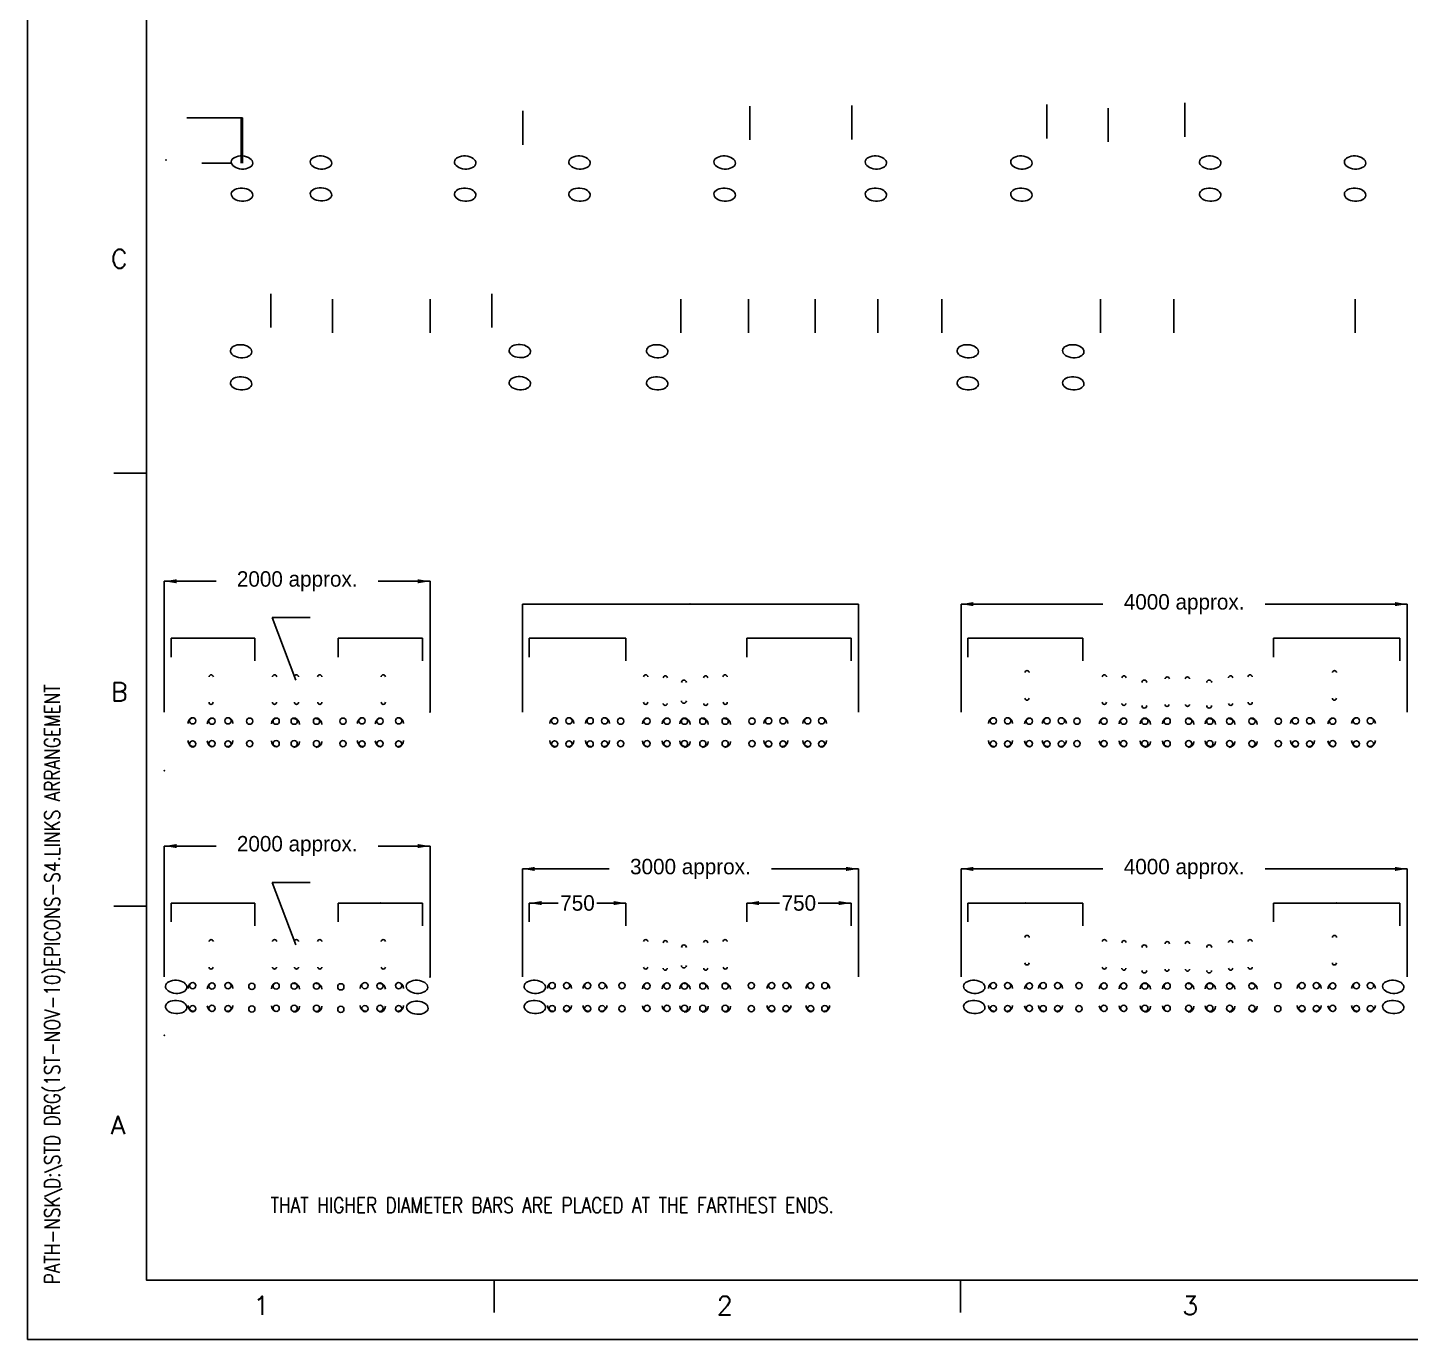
# Model space of a CAD drawing. Header units: inches. Extents: x -19163 to 40358, y -30294 to 16877.
# Drawn here: x -19082 to 3283, y -30254 to -9028 of the extents above; entities that cross this region are included whole.
import ezdxf
from ezdxf.enums import TextEntityAlignment as Align
from ezdxf.lldxf.tags import DXFTag

# ---------------------------------------------------------------- set-up
doc = ezdxf.new("R2010")
doc.units = ezdxf.units.IN
doc.header["$MEASUREMENT"] = 0
for name, color, linetype in [('DIM', 5, 'Continuous'), ('FRAME', 6, 'Continuous'), ('HT', 8, 'Continuous'), ('sheet', 1, 'Continuous'), ('STIRRUPS', 5, 'Continuous'), ('TEXT', 4, 'Continuous')]:
    doc.layers.add(name, color=color, linetype=linetype)
doc.styles.add('ROMANS', font='romans.shx', dxfattribs={"width": 0.75, "height": 250})
tags = doc.linetypes.add('HIDDEN2', pattern=[0.1875, 0.125, -0.0625]).pattern_tags.tags
tags[6:7] = [DXFTag(74, 4), DXFTag(75, 0), DXFTag(340, '0'), DXFTag(46, 1.0), DXFTag(50, 0.0), DXFTag(44, 0.0), DXFTag(45, 0.0)]
tags[4:5] = [DXFTag(74, 4), DXFTag(75, 0), DXFTag(340, '0'), DXFTag(46, 1.0), DXFTag(50, 0.0), DXFTag(44, 0.0), DXFTag(45, 0.0)]
doc.dimstyles.get("Standard").update_dxf_attribs({"dimtxt": 250, "dimasz": 200, "dimexe": 0.18, "dimexo": 0.0625, "dimgap": 0.09, "dimtad": 0, "dimtih": 1, "dimtoh": 1, "dimdec": 4, "dimzin": 0, "dimdsep": 46, "dimtxsty": 'Standard', "dimcen": 0.09, "dimadec": 0, "dimazin": 0, "dimtfac": 1, "dimtdec": 4, "dimtofl": 0, "dimtmove": 0, "dimatfit": 3, "dimfxl": 0, "dimtolj": 1, "dimtzin": 0, "dimarcsym": 0})
doc.dimstyles.new('T1', dxfattribs={"dimtxt": 2.25, "dimasz": 2, "dimexe": 1, "dimexo": 0.5, "dimgap": 1, "dimtad": 1, "dimdec": 0, "dimzin": 1, "dimdsep": 46, "dimtxsty": 'ROMANS', "dimcen": 0.09, "dimclrd": 5, "dimclre": 5, "dimclrt": 4, "dimadec": 0, "dimazin": 0, "dimtfac": 1, "dimtdec": 0, "dimtofl": 0, "dimtmove": 0, "dimatfit": 3, "dimfxl": 0, "dimtolj": 1, "dimtzin": 1, "dimarcsym": 0})

# ---------------------------------------------------------------- blocks, each defined once
blk = doc.blocks.new('*D15')
at = {"layer": 'DEFPOINTS', "color": 5, "linetype": 'ByBlock'}
for p in [(-16762, -19214), (-15405, -19276)]:
    blk.add_point(p, dxfattribs=at)
at = {"layer": 'DIM', "color": 5, "linetype": 'ByBlock', "lineweight": -2}
for p, q in [((-16762, -19214), (-16762, -18908)), ((-16762, -18909), (-15405, -18909)), ((-15405, -19276), (-15405, -18908))]:
    blk.add_line(p, q, dxfattribs=at)
at = {"layer": 'DIM', "color": 5, "linetype": 'ByBlock'}
for points in [[(-16762, -18909), (-16760, -18910), (-16760, -18909)], [(-15405, -18909), (-15407, -18910), (-15407, -18909)]]:
    blk.add_solid(points, dxfattribs=at)
at = {"layer": 'DIM', "color": 4, "linetype": 'ByBlock', "insert": (-16083, -18907), "char_height": 2.25, "attachment_point": 5, "style": 'ROMANS'}
blk.add_mtext('600', dxfattribs=at)
blk = doc.blocks.new('*D16')
at = {"layer": 'DEFPOINTS', "color": 5, "linetype": 'ByBlock'}
for p in [(-14062, -19214), (-12694, -19276)]:
    blk.add_point(p, dxfattribs=at)
at = {"layer": 'DIM', "color": 5, "linetype": 'ByBlock', "lineweight": -2}
for p, q in [((-14062, -19214), (-14062, -18908)), ((-14062, -18909), (-12694, -18909)), ((-12694, -19276), (-12694, -18908))]:
    blk.add_line(p, q, dxfattribs=at)
at = {"layer": 'DIM', "color": 5, "linetype": 'ByBlock'}
for points in [[(-14062, -18909), (-14060, -18910), (-14060, -18909)], [(-12694, -18909), (-12696, -18910), (-12696, -18909)]]:
    blk.add_solid(points, dxfattribs=at)
at = {"layer": 'DIM', "color": 4, "linetype": 'ByBlock', "insert": (-13378, -18907), "char_height": 2.25, "attachment_point": 5, "style": 'ROMANS'}
blk.add_mtext('600', dxfattribs=at)
blk = doc.blocks.new('*D58')
at = {"color": 0, "linetype": 'ByBlock', "lineweight": -2}
for p, q in [((-16872, -20105), (-16872, -17987)), ((-16872, -17987), (-16035, -17987)), ((-12573, -17987), (-13410, -17987)), ((-12573, -20105), (-12573, -17987))]:
    blk.add_line(p, q, dxfattribs=at)
at = {"color": 0, "linetype": 'ByBlock'}
for points in [[(-16872, -17987), (-16672, -17954), (-16672, -18020)], [(-12573, -17987), (-12773, -17954), (-12773, -18020)]]:
    blk.add_solid(points, dxfattribs=at)
at = {"layer": 'DEFPOINTS', "color": 0, "linetype": 'ByBlock'}
for p in [(-16872, -20105), (-12573, -20105)]:
    blk.add_point(p, dxfattribs=at)
at = {"color": 0, "linetype": 'ByBlock', "insert": (-14722, -17987), "char_height": 250, "attachment_point": 5}
blk.add_mtext('2000 approx.', dxfattribs=at)
blk = doc.blocks.new('*D21')
at = {"layer": 'DEFPOINTS', "color": 5, "linetype": 'ByBlock'}
for p in [(-10970, -19214), (-9405, -19276)]:
    blk.add_point(p, dxfattribs=at)
at = {"layer": 'DIM', "color": 5, "linetype": 'ByBlock', "lineweight": -2}
for p, q in [((-10970, -19214), (-10970, -18908)), ((-10970, -18909), (-9405, -18909)), ((-9405, -19276), (-9405, -18908))]:
    blk.add_line(p, q, dxfattribs=at)
at = {"layer": 'DIM', "color": 5, "linetype": 'ByBlock'}
for points in [[(-10970, -18909), (-10968, -18910), (-10968, -18909)], [(-9405, -18909), (-9407, -18910), (-9407, -18909)]]:
    blk.add_solid(points, dxfattribs=at)
at = {"layer": 'DIM', "color": 4, "linetype": 'ByBlock', "insert": (-10188, -18907), "char_height": 2.25, "attachment_point": 5, "style": 'ROMANS'}
blk.add_mtext('750', dxfattribs=at)
blk = doc.blocks.new('*D22')
at = {"layer": 'DEFPOINTS', "color": 5, "linetype": 'ByBlock'}
for p in [(-7451, -19214), (-5764, -19276)]:
    blk.add_point(p, dxfattribs=at)
at = {"layer": 'DIM', "color": 5, "linetype": 'ByBlock', "lineweight": -2}
for p, q in [((-7451, -19214), (-7451, -18908)), ((-7451, -18909), (-5764, -18909)), ((-5764, -19276), (-5764, -18908))]:
    blk.add_line(p, q, dxfattribs=at)
at = {"layer": 'DIM', "color": 5, "linetype": 'ByBlock'}
for points in [[(-7451, -18909), (-7449, -18910), (-7449, -18909)], [(-5764, -18909), (-5766, -18910), (-5766, -18909)]]:
    blk.add_solid(points, dxfattribs=at)
at = {"layer": 'DIM', "color": 4, "linetype": 'ByBlock', "insert": (-6608, -18907), "char_height": 2.25, "attachment_point": 5, "style": 'ROMANS'}
blk.add_mtext('750', dxfattribs=at)
blk = doc.blocks.new('*D23')
at = {"layer": 'DEFPOINTS', "color": 5, "linetype": 'ByBlock'}
for p in [(-11079, -20105), (-5644, -20105)]:
    blk.add_point(p, dxfattribs=at)
at = {"layer": 'DIM', "color": 5, "linetype": 'ByBlock', "lineweight": -2}
for p, q in [((-11079, -20104), (-11079, -18356)), ((-5644, -18357), (-11079, -18357)), ((-5644, -20104), (-5644, -18356))]:
    blk.add_line(p, q, dxfattribs=at)
at = {"layer": 'DIM', "color": 5, "linetype": 'ByBlock'}
for points in [[(-11079, -18357), (-11077, -18356), (-11077, -18357)], [(-5644, -18357), (-5646, -18356), (-5646, -18357)]]:
    blk.add_solid(points, dxfattribs=at)
at = {"layer": 'DIM', "color": 4, "linetype": 'ByBlock', "insert": (-8362, -18354), "char_height": 2.25, "attachment_point": 5, "style": 'ROMANS'}
blk.add_mtext('3000 approx.', dxfattribs=at)
blk = doc.blocks.new('*D24')
at = {"layer": 'DEFPOINTS', "color": 5, "linetype": 'ByBlock'}
for p in [(-3875, -19214), (-2015, -19276)]:
    blk.add_point(p, dxfattribs=at)
at = {"layer": 'DIM', "color": 5, "linetype": 'ByBlock', "lineweight": -2}
for p, q in [((-3875, -19214), (-3875, -18908)), ((-3875, -18909), (-2015, -18909)), ((-2015, -19276), (-2015, -18908))]:
    blk.add_line(p, q, dxfattribs=at)
at = {"layer": 'DIM', "color": 5, "linetype": 'ByBlock'}
for points in [[(-3875, -18909), (-3873, -18910), (-3873, -18909)], [(-2015, -18909), (-2017, -18910), (-2017, -18909)]]:
    blk.add_solid(points, dxfattribs=at)
at = {"layer": 'DIM', "color": 4, "linetype": 'ByBlock', "insert": (-2945, -18907), "char_height": 2.25, "attachment_point": 5, "style": 'ROMANS'}
blk.add_mtext('900', dxfattribs=at)
blk = doc.blocks.new('*D25')
at = {"layer": 'DEFPOINTS', "color": 5, "linetype": 'ByBlock'}
for p in [(1069, -19214), (3112, -19276)]:
    blk.add_point(p, dxfattribs=at)
at = {"layer": 'DIM', "color": 5, "linetype": 'ByBlock', "lineweight": -2}
for p, q in [((1069, -19214), (1069, -18908)), ((1069, -18909), (3112, -18909)), ((3112, -19276), (3112, -18908))]:
    blk.add_line(p, q, dxfattribs=at)
at = {"layer": 'DIM', "color": 5, "linetype": 'ByBlock'}
for points in [[(1069, -18909), (1071, -18910), (1071, -18909)], [(3112, -18909), (3110, -18910), (3110, -18909)]]:
    blk.add_solid(points, dxfattribs=at)
at = {"layer": 'DIM', "color": 4, "linetype": 'ByBlock', "insert": (2090, -18907), "char_height": 2.25, "attachment_point": 5, "style": 'ROMANS'}
blk.add_mtext('900', dxfattribs=at)
blk = doc.blocks.new('*D62')
at = {"color": 0, "linetype": 'ByBlock', "lineweight": -2}
for p, q in [((-3984, -20105), (-3984, -18357)), ((-3984, -18357), (-1689, -18357)), ((3233, -18357), (937, -18357)), ((3233, -20105), (3233, -18357))]:
    blk.add_line(p, q, dxfattribs=at)
at = {"color": 0, "linetype": 'ByBlock'}
for points in [[(-3984, -18357), (-3784, -18323), (-3784, -18390)], [(3233, -18357), (3033, -18323), (3033, -18390)]]:
    blk.add_solid(points, dxfattribs=at)
at = {"layer": 'DEFPOINTS', "color": 0, "linetype": 'ByBlock'}
for p in [(-3984, -20105), (3233, -20105)]:
    blk.add_point(p, dxfattribs=at)
at = {"color": 0, "linetype": 'ByBlock', "insert": (-376, -18357), "char_height": 250, "attachment_point": 5}
blk.add_mtext('4000 approx.', dxfattribs=at)
blk = doc.blocks.new('*D27')
at = {"layer": 'DEFPOINTS', "color": 5, "linetype": 'ByBlock'}
for p in [(-15628, -11222), (-15606, -11222)]:
    blk.add_point(p, dxfattribs=at)
at = {"layer": 'DIM', "color": 5, "linetype": 'ByBlock', "lineweight": -2}
for p, q in [((-15628, -10490), (-16506, -10490)), ((-15628, -11221), (-15628, -10489)), ((-15626, -10490), (-15608, -10490)), ((-15606, -11221), (-15606, -10489))]:
    blk.add_line(p, q, dxfattribs=at)
at = {"layer": 'DIM', "color": 5, "linetype": 'ByBlock'}
for points in [[(-15628, -10490), (-15626, -10491), (-15626, -10490)], [(-15606, -10490), (-15608, -10491), (-15608, -10490)]]:
    blk.add_solid(points, dxfattribs=at)
at = {"layer": 'DIM', "color": 4, "linetype": 'ByBlock', "insert": (-16502, -10488), "char_height": 2.25, "attachment_point": 5, "style": 'ROMANS'}
blk.add_mtext('50mm', dxfattribs=at)
blk = doc.blocks.new('H')
at = {"layer": 'STIRRUPS'}
blk.add_line((295.57, 272.06), (295.57, 277.54), dxfattribs=at)
blk = doc.blocks.new('*D41')
at = {"layer": 'DEFPOINTS', "color": 5, "linetype": 'ByBlock'}
for p in [(-16762, -23499), (-15405, -23561)]:
    blk.add_point(p, dxfattribs=at)
at = {"layer": 'DIM', "color": 5, "linetype": 'ByBlock', "lineweight": -2}
for p, q in [((-16762, -23498), (-16762, -23193)), ((-16762, -23194), (-15405, -23194)), ((-15405, -23560), (-15405, -23193))]:
    blk.add_line(p, q, dxfattribs=at)
at = {"layer": 'DIM', "color": 5, "linetype": 'ByBlock'}
for points in [[(-16762, -23194), (-16760, -23194), (-16760, -23194)], [(-15405, -23194), (-15407, -23194), (-15407, -23194)]]:
    blk.add_solid(points, dxfattribs=at)
at = {"layer": 'DIM', "color": 4, "linetype": 'ByBlock', "insert": (-16083, -23192), "char_height": 2.25, "attachment_point": 5, "style": 'ROMANS'}
blk.add_mtext('600', dxfattribs=at)
blk = doc.blocks.new('*D42')
at = {"layer": 'DEFPOINTS', "color": 5, "linetype": 'ByBlock'}
for p in [(-14062, -23499), (-12694, -23561)]:
    blk.add_point(p, dxfattribs=at)
at = {"layer": 'DIM', "color": 5, "linetype": 'ByBlock', "lineweight": -2}
for p, q in [((-14062, -23498), (-14062, -23193)), ((-14062, -23194), (-12694, -23194)), ((-12694, -23560), (-12694, -23193))]:
    blk.add_line(p, q, dxfattribs=at)
at = {"layer": 'DIM', "color": 5, "linetype": 'ByBlock'}
for points in [[(-14062, -23194), (-14060, -23194), (-14060, -23194)], [(-12694, -23194), (-12696, -23194), (-12696, -23194)]]:
    blk.add_solid(points, dxfattribs=at)
at = {"layer": 'DIM', "color": 4, "linetype": 'ByBlock', "insert": (-13378, -23192), "char_height": 2.25, "attachment_point": 5, "style": 'ROMANS'}
blk.add_mtext('600', dxfattribs=at)
blk = doc.blocks.new('*D60')
at = {"color": 0, "linetype": 'ByBlock', "lineweight": -2}
for p, q in [((-16872, -24389), (-16872, -22271)), ((-16872, -22271), (-16035, -22271)), ((-12573, -22271), (-13410, -22271)), ((-12573, -24389), (-12573, -22271))]:
    blk.add_line(p, q, dxfattribs=at)
at = {"color": 0, "linetype": 'ByBlock'}
for points in [[(-16872, -22271), (-16672, -22238), (-16672, -22305)], [(-12573, -22271), (-12773, -22238), (-12773, -22305)]]:
    blk.add_solid(points, dxfattribs=at)
at = {"layer": 'DEFPOINTS', "color": 0, "linetype": 'ByBlock'}
for p in [(-16872, -24389), (-12573, -24389)]:
    blk.add_point(p, dxfattribs=at)
at = {"color": 0, "linetype": 'ByBlock', "insert": (-14722, -22271), "char_height": 250, "attachment_point": 5}
blk.add_mtext('2000 approx.', dxfattribs=at)
blk = doc.blocks.new('*D65')
at = {"color": 0, "linetype": 'ByBlock', "lineweight": -2}
for p, q in [((-10970, -23498), (-10970, -23194)), ((-10970, -23194), (-10500, -23194)), ((-9405, -23194), (-9875, -23194)), ((-9405, -23561), (-9405, -23194))]:
    blk.add_line(p, q, dxfattribs=at)
at = {"color": 0, "linetype": 'ByBlock'}
for points in [[(-10970, -23194), (-10770, -23227), (-10770, -23161)], [(-9405, -23194), (-9605, -23227), (-9605, -23161)]]:
    blk.add_solid(points, dxfattribs=at)
at = {"layer": 'DEFPOINTS', "color": 0, "linetype": 'ByBlock'}
for p in [(-10970, -23499), (-9405, -23561)]:
    blk.add_point(p, dxfattribs=at)
at = {"color": 0, "linetype": 'ByBlock', "insert": (-10188, -23194), "char_height": 250, "attachment_point": 5}
blk.add_mtext('750', dxfattribs=at)
blk = doc.blocks.new('*D66')
at = {"color": 0, "linetype": 'ByBlock', "lineweight": -2}
for p, q in [((-7451, -23498), (-7451, -23194)), ((-7451, -23194), (-6921, -23194)), ((-5764, -23194), (-6295, -23194)), ((-5764, -23561), (-5764, -23194))]:
    blk.add_line(p, q, dxfattribs=at)
at = {"color": 0, "linetype": 'ByBlock'}
for points in [[(-7451, -23194), (-7251, -23227), (-7251, -23161)], [(-5764, -23194), (-5964, -23227), (-5964, -23161)]]:
    blk.add_solid(points, dxfattribs=at)
at = {"layer": 'DEFPOINTS', "color": 0, "linetype": 'ByBlock'}
for p in [(-7451, -23499), (-5764, -23561)]:
    blk.add_point(p, dxfattribs=at)
at = {"color": 0, "linetype": 'ByBlock', "insert": (-6608, -23194), "char_height": 250, "attachment_point": 5}
blk.add_mtext('750', dxfattribs=at)
blk = doc.blocks.new('*D59')
at = {"color": 0, "linetype": 'ByBlock', "lineweight": -2}
for p, q in [((-11079, -24389), (-11079, -22641)), ((-11079, -22641), (-9674, -22641)), ((-5644, -22641), (-7049, -22641)), ((-5644, -24389), (-5644, -22641))]:
    blk.add_line(p, q, dxfattribs=at)
at = {"color": 0, "linetype": 'ByBlock'}
for points in [[(-11079, -22641), (-10879, -22608), (-10879, -22675)], [(-5644, -22641), (-5844, -22608), (-5844, -22675)]]:
    blk.add_solid(points, dxfattribs=at)
at = {"layer": 'DEFPOINTS', "color": 0, "linetype": 'ByBlock'}
for p in [(-11079, -24389), (-5644, -24389)]:
    blk.add_point(p, dxfattribs=at)
at = {"color": 0, "linetype": 'ByBlock', "insert": (-8362, -22641), "char_height": 250, "attachment_point": 5}
blk.add_mtext('3000 approx.', dxfattribs=at)
blk = doc.blocks.new('*D50')
at = {"layer": 'DEFPOINTS', "color": 5, "linetype": 'ByBlock'}
for p in [(-3875, -23499), (-2015, -23561)]:
    blk.add_point(p, dxfattribs=at)
at = {"layer": 'DIM', "color": 5, "linetype": 'ByBlock', "lineweight": -2}
for p, q in [((-3875, -23498), (-3875, -23193)), ((-3875, -23194), (-2015, -23194)), ((-2015, -23560), (-2015, -23193))]:
    blk.add_line(p, q, dxfattribs=at)
at = {"layer": 'DIM', "color": 5, "linetype": 'ByBlock'}
for points in [[(-3875, -23194), (-3873, -23194), (-3873, -23194)], [(-2015, -23194), (-2017, -23194), (-2017, -23194)]]:
    blk.add_solid(points, dxfattribs=at)
at = {"layer": 'DIM', "color": 4, "linetype": 'ByBlock', "insert": (-2945, -23192), "char_height": 2.25, "attachment_point": 5, "style": 'ROMANS'}
blk.add_mtext('900', dxfattribs=at)
blk = doc.blocks.new('*D51')
at = {"layer": 'DEFPOINTS', "color": 5, "linetype": 'ByBlock'}
for p in [(1069, -23499), (3112, -23561)]:
    blk.add_point(p, dxfattribs=at)
at = {"layer": 'DIM', "color": 5, "linetype": 'ByBlock', "lineweight": -2}
for p, q in [((1069, -23498), (1069, -23193)), ((1069, -23194), (3112, -23194)), ((3112, -23560), (3112, -23193))]:
    blk.add_line(p, q, dxfattribs=at)
at = {"layer": 'DIM', "color": 5, "linetype": 'ByBlock'}
for points in [[(1069, -23194), (1071, -23194), (1071, -23194)], [(3112, -23194), (3110, -23194), (3110, -23194)]]:
    blk.add_solid(points, dxfattribs=at)
at = {"layer": 'DIM', "color": 4, "linetype": 'ByBlock', "insert": (2090, -23192), "char_height": 2.25, "attachment_point": 5, "style": 'ROMANS'}
blk.add_mtext('900', dxfattribs=at)
blk = doc.blocks.new('*D61')
at = {"color": 0, "linetype": 'ByBlock', "lineweight": -2}
for p, q in [((-3984, -24389), (-3984, -22641)), ((-3984, -22641), (-1689, -22641)), ((3233, -22641), (937, -22641)), ((3233, -24389), (3233, -22641))]:
    blk.add_line(p, q, dxfattribs=at)
at = {"color": 0, "linetype": 'ByBlock'}
for points in [[(-3984, -22641), (-3784, -22608), (-3784, -22675)], [(3233, -22641), (3033, -22608), (3033, -22675)]]:
    blk.add_solid(points, dxfattribs=at)
at = {"layer": 'DEFPOINTS', "color": 0, "linetype": 'ByBlock'}
for p in [(-3984, -24389), (3233, -24389)]:
    blk.add_point(p, dxfattribs=at)
at = {"color": 0, "linetype": 'ByBlock', "insert": (-376, -22641), "char_height": 250, "attachment_point": 5}
blk.add_mtext('4000 approx.', dxfattribs=at)

msp = doc.modelspace()

# ---------------------------------------------------------------- linework, layer by layer
at = {"layer": 'FRAME'}
for points in [[(40317.96769, 13528.99414), (40317.96769, -30253.74111), (-19082.03231, -30253.74111), (-19082.03231, 13528.99414)], [(-17162.03231, 12568.24324), (39357.96769, 12568.24324), (39357.96769, -29293.74111), (-17162.03231, -29293.74111)]]:
    msp.add_lwpolyline(points, close=True, dxfattribs=at)
at = {"layer": 'HT', "linetype": 'HIDDEN2'}
for centre in [(-15614.59236, -11210.38625), (-14337.48039, -11210.38625), (-12004.69117, -11210.38625), (-10155.96859, -11210.38625), (-7807.73044, -11210.38625), (-5361.64904, -11210.38625), (-3008.26125, -11210.38625), (45.47828, -11210.38625), (2388.56678, -11210.38625), (-15614.59236, -11730.61265), (-14337.48039, -11725.463), (-12004.69117, -11730.61265), (-10155.96859, -11730.61265), (-7807.73044, -11730.61265), (-5361.64904, -11730.61265), (-3008.26125, -11730.61265), (45.47828, -11730.61265), (2388.56678, -11730.61265), (-15630.0413, -14264.12577), (-11121.52704, -14261.55095), (-8899.4552, -14264.12577), (-3875.97644, -14264.12577), (-2168.8691, -14264.12577), (-15630.0413, -14784.35217), (-11121.52704, -14781.77735), (-8899.4552, -14784.35217), (-3875.97644, -14784.35217), (-2168.8691, -14784.35217), (-16679.89444, -24548.96231), (-12784.37985, -24548.96231), (-10878.90383, -24548.96231), (-3770.01251, -24548.96231), (3006.26613, -24548.96231), (-16679.89444, -24875.93749), (-12778.74235, -24887.2125), (-10878.90383, -24875.93749), (-3770.01251, -24875.93749), (3006.26613, -24875.93749)]:
    msp.add_ellipse(centre, major_axis=(172.97618, -11.03751), ratio=0.6120183608, dxfattribs=at)
at = {"layer": 'sheet', "color": 2}
for p, q in [((-17162.03231, -16237.07444), (-17685.61629, -16237.07444)), ((-17162.03231, -16237.07444), (-17685.61629, -16237.07444)), ((-17162.03231, -23245.40777), (-17685.61629, -23245.40777)), ((-17162.03231, -23245.40777), (-17685.61629, -23245.40777)), ((-11537.03231, -29293.74111), (-11537.03231, -29817.32509)), ((-11537.03231, -29293.74111), (-11537.03231, -29817.32509)), ((-3992.03231, -29293.74111), (-3992.03231, -29817.32509)), ((-3992.03231, -29293.74111), (-3992.03231, -29817.32509))]:
    msp.add_line(p, q, dxfattribs=at)
at = {"layer": 'sheet', "color": 5}
for p in [(-16846.71147, -11172.39042), (-12573.15351, -20104.6104), (-16871.50834, -21051.7109), (-12573.15351, -24389.1127), (-16871.50834, -25336.21321)]:
    msp.add_point(p, dxfattribs=at)
at = {"layer": 'STIRRUPS'}
for centre in [(-16412.27617, -20245.60894), (-16100.67361, -20250.15849), (-15841.37335, -20245.60894), (-15489.90749, -20250.15849), (-15062.37119, -20250.15849), (-14770.83269, -20250.15849), (-14409.46273, -20250.15849), (-13982.0786, -20250.15849), (-13672.50702, -20245.60894), (-13382.76434, -20250.15849), (-13081.24532, -20245.60894), (-10559.10077, -20245.60894), (-10325.62032, -20245.60894), (-9983.96266, -20245.60894), (-9750.48222, -20245.60894), (-9490.63128, -20250.15849), (-9063.09499, -20250.15849), (-8742.44277, -20250.15849), (-8457.41857, -20250.15849), (-8160.79035, -20250.15849), (-7799.42039, -20250.15849), (-7364.40169, -20250.15849), (-7098.0927, -20245.60894), (-6864.61226, -20245.60894), (-6466.9677, -20245.60894), (-6238.57698, -20245.60894), (-3464.03423, -20245.60894), (-3230.55379, -20245.60894), (-2879.08793, -20250.15849), (-2593.6925, -20245.60894), (-2360.21206, -20245.60894), (-2107.99569, -20250.15849), (-1672.82482, -20250.15849), (-1352.17261, -20250.15849), (-1011.03181, -20250.15849), (-649.79156, -20250.15849), (-302.26615, -20250.15849), (39.49578, -20250.15849), (359.39715, -20250.15849), (720.76711, -20250.15849), (1148.15123, -20250.15849), (1422.0948, -20245.60894), (1655.57524, -20245.60894), (2027.39997, -20250.15849), (2409.50004, -20245.60894), (2637.89077, -20245.60894), (-16412.27617, -20619.11186), (-16100.67361, -20614.5623), (-15841.37335, -20619.11186), (-15489.90749, -20614.5623), (-15062.37119, -20614.5623), (-14770.83269, -20614.5623), (-14409.46273, -20614.5623), (-13982.0786, -20614.5623), (-13672.50702, -20619.11186), (-13382.76434, -20614.5623), (-13081.24532, -20619.11186), (-10559.10077, -20619.11186), (-10325.62032, -20619.11186), (-9983.96266, -20619.11186), (-9750.48222, -20619.11186), (-9490.63128, -20614.5623), (-9063.09499, -20614.5623), (-8742.44277, -20614.5623), (-8457.41857, -20614.5623), (-8160.79035, -20614.5623), (-7799.42039, -20614.5623), (-7364.40169, -20614.5623), (-7098.0927, -20619.11186), (-6864.61226, -20619.11186), (-6466.9677, -20619.11186), (-6238.57698, -20619.11186), (-3464.03423, -20619.11186), (-3230.55379, -20619.11186), (-2879.08793, -20614.5623), (-2593.6925, -20619.11186), (-2360.21206, -20619.11186), (-2107.99569, -20614.5623), (-1672.82482, -20614.5623), (-1352.17261, -20614.5623), (-1011.03181, -20614.5623), (-649.79156, -20614.5623), (-302.26615, -20614.5623), (39.49578, -20614.5623), (359.39715, -20614.5623), (720.76711, -20614.5623), (1148.15123, -20614.5623), (1422.0948, -20619.11186), (1655.57524, -20619.11186), (2027.39997, -20614.5623), (2409.50004, -20619.11186), (2637.89077, -20619.11186), (-16412.27617, -24530.11124), (-16100.67361, -24534.66079), (-15841.37335, -24530.11124), (-15455.55189, -24542.29537), (-15062.37119, -24534.66079), (-14770.83269, -24534.66079), (-14409.46273, -24534.66079), (-14016.4342, -24549.92995), (-13627.40699, -24530.11124), (-13382.76434, -24534.66079), (-13081.24532, -24530.11124), (-10598.56329, -24530.11124), (-10365.08284, -24530.11124), (-10023.42518, -24530.11124), (-9789.94474, -24530.11124), (-9469.29252, -24530.11124), (-9063.09499, -24534.66079), (-8742.44277, -24534.66079), (-8457.41857, -24534.66079), (-8160.79035, -24534.66079), (-7799.42039, -24534.66079), (-7377.41853, -24530.11124), (-7047.35517, -24530.11124), (-6813.87473, -24530.11124), (-6416.23017, -24530.11124), (-6187.83945, -24530.11124), (-3464.03423, -24530.11124), (-3230.55379, -24530.11124), (-2879.08793, -24534.66079), (-2655.70503, -24530.11124), (-2422.22459, -24530.11124), (-2078.13009, -24530.11124), (-1672.82482, -24534.66079), (-1352.17261, -24534.66079), (-1011.03181, -24534.66079), (-649.79156, -24534.66079), (-302.26615, -24534.66079), (39.49578, -24534.66079), (359.39715, -24534.66079), (720.76711, -24534.66079), (1139.84395, -24530.11124), (1529.20736, -24530.11124), (1762.6878, -24530.11124), (2027.39997, -24534.66079), (2409.50004, -24530.11124), (2637.89077, -24530.11124), (-16412.27617, -24903.61416), (-16100.67361, -24899.0646), (-15841.37335, -24903.61416), (-15455.55189, -24906.69918), (-15062.37119, -24899.0646), (-14770.83269, -24899.0646), (-14409.46273, -24899.0646), (-14016.4342, -24914.33375), (-13627.40699, -24903.61416), (-13382.76434, -24899.0646), (-13081.24532, -24903.61416), (-10598.56329, -24903.61416), (-10365.08284, -24903.61416), (-10023.42518, -24903.61416), (-9789.94474, -24903.61416), (-9469.29252, -24903.61416), (-9063.09499, -24899.0646), (-8742.44277, -24899.0646), (-8457.41857, -24899.0646), (-8160.79035, -24899.0646), (-7799.42039, -24899.0646), (-7377.41853, -24903.61416), (-7047.35517, -24903.61416), (-6813.87473, -24903.61416), (-6416.23017, -24903.61416), (-6187.83945, -24903.61416), (-3464.03423, -24903.61416), (-3230.55379, -24903.61416), (-2879.08793, -24899.0646), (-2655.70503, -24903.61416), (-2422.22459, -24903.61416), (-2078.13009, -24903.61416), (-1672.82482, -24899.0646), (-1352.17261, -24899.0646), (-1011.03181, -24899.0646), (-649.79156, -24899.0646), (-302.26615, -24899.0646), (39.49578, -24899.0646), (359.39715, -24899.0646), (720.76711, -24899.0646), (1139.84395, -24903.61416), (1529.20736, -24903.61416), (1762.6878, -24903.61416), (2027.39997, -24899.0646), (2409.50004, -24903.61416), (2637.89077, -24903.61416)]:
    msp.add_circle(centre, 50.5481, dxfattribs=at)
for centre, radius, start, end in [((-2915.96252, -19467.04649), 34.80143, 3.112229062, 177.700804558), ((2056.31515, -19467.04649), 34.80143, 3.112229062, 177.700804558), ((-16113.35711, -19534.69652), 34.80143, 3.112229062, 177.700804558), ((-15087.33156, -19534.69652), 34.80143, 3.112229062, 177.700804558), ((-14735.04299, -19534.69652), 34.80143, 2.299195442, 176.887770938), ((-14357.33029, -19534.69652), 34.80143, 2.299195442, 176.887770938), ((-13331.30474, -19534.69652), 34.80143, 2.299195442, 176.887770938), ((-9083.39084, -19534.69652), 34.80143, 3.112229062, 177.700804558), ((-8767.69067, -19551.60903), 34.80143, 3.112229062, 177.700804558), ((-8466.8276, -19626.09674), 39.47451, 0, 180), ((-8115.90318, -19551.60903), 34.80143, 2.299195442, 176.887770938), ((-7800.20301, -19534.69652), 34.80143, 2.299195442, 176.887770938), ((-1664.43685, -19534.69652), 34.80143, 3.112229062, 177.700804558), ((-1348.73668, -19551.60903), 34.80143, 3.112229062, 177.700804558), ((-1020.44084, -19626.09674), 39.47451, 0, 180), ((-649.68631, -19568.52154), 34.80143, 3.112229062, 177.700804558), ((-323.44988, -19568.52154), 34.80143, 2.299195442, 176.887770938), ((30.08675, -19626.09674), 39.47451, 0, 180), ((375.6005, -19551.60903), 34.80143, 2.299195442, 176.887770938), ((691.30067, -19534.69652), 34.80143, 2.299195442, 176.887770938), ((-2917.68758, -19877.66324), 33.15859, 180, 0), ((2054.59009, -19877.66324), 33.15859, 180, 0), ((-16115.08217, -19945.31328), 33.15859, 180, 0), ((-15089.05662, -19945.31328), 33.15859, 180, 0), ((-14733.31793, -19945.31328), 33.15859, 180, 0), ((-14355.60523, -19945.31328), 33.15859, 180, 0), ((-13329.57968, -19945.31328), 33.15859, 180, 0), ((-9085.11589, -19945.31328), 33.15859, 180, 0), ((-8769.41572, -19962.22578), 33.15859, 180, 0), ((-8466.95884, -19920.46817), 39.47451, 180, 0), ((-8114.17812, -19962.22578), 33.15859, 180, 0), ((-7798.47795, -19945.31328), 33.15859, 180, 0), ((-1666.16191, -19945.31328), 33.15859, 180, 0), ((-1350.46174, -19962.22578), 33.15859, 180, 0), ((-1020.57207, -19999.39321), 39.47451, 180, 0), ((-651.41136, -19979.13829), 33.15859, 180, 0), ((-321.72482, -19979.13829), 33.15859, 180, 0), ((29.95552, -19999.39321), 39.47451, 180, 0), ((377.32555, -19962.22578), 33.15859, 180, 0), ((693.02572, -19945.31328), 33.15859, 180, 0), ((-16394.52505, -20289.65932), 95, 90, 180), ((-16082.05139, -20294.6104), 95, 90, 180), ((-15856.82381, -20289.65932), 95, 0, 90), ((-15043.74897, -20294.6104), 95, 90, 180), ((-14780.02694, -20304.11103), 95, 0, 90), ((-14418.65698, -20304.11103), 95, 0, 90), ((-13654.75589, -20289.65932), 95, 90, 180), ((-13364.14212, -20294.6104), 95, 90, 180), ((-13096.69579, -20289.65932), 95, 0, 90), ((-10541.34964, -20289.65932), 95, 90, 180), ((-10341.07079, -20289.65932), 95, 0, 90), ((-9966.21154, -20289.65932), 95, 90, 180), ((-9765.93269, -20289.65932), 95, 0, 90), ((-9044.47277, -20294.6104), 95, 90, 180), ((-8723.82055, -20294.6104), 95, 90, 180), ((-8438.79635, -20294.6104), 95, 90, 180), ((-8460.93955, -20304.11103), 95, 0, 90), ((-8169.9846, -20304.11103), 95, 0, 90), ((-7808.61464, -20304.11103), 95, 0, 90), ((-7080.34158, -20289.65932), 95, 90, 180), ((-6880.06273, -20289.65932), 95, 0, 90), ((-6449.21658, -20289.65932), 95, 90, 180), ((-6254.02744, -20289.65932), 95, 0, 90), ((-3446.28311, -20289.65932), 95, 90, 180), ((-3246.00426, -20289.65932), 95, 0, 90), ((-2860.46571, -20294.6104), 95, 90, 180), ((-2575.94138, -20289.65932), 95, 90, 180), ((-2375.66252, -20289.65932), 95, 0, 90), ((-1654.2026, -20294.6104), 95, 90, 180), ((-1333.55039, -20294.6104), 95, 90, 180), ((-992.40959, -20294.6104), 95, 90, 180), ((-1014.55279, -20304.11103), 95, 0, 90), ((-631.16934, -20294.6104), 95, 90, 180), ((-311.46041, -20304.11103), 95, 0, 90), ((58.118, -20294.6104), 95, 90, 180), ((35.97481, -20304.11103), 95, 0, 90), ((350.2029, -20304.11103), 95, 0, 90), ((711.57286, -20304.11103), 95, 0, 90), ((1439.84592, -20289.65932), 95, 90, 180), ((1640.12477, -20289.65932), 95, 0, 90), ((2046.02219, -20294.6104), 95, 90, 180), ((2427.25116, -20289.65932), 95, 90, 180), ((2622.4403, -20289.65932), 95, 0, 90), ((-16394.52505, -20565.15932), 95, 180, 270), ((-16082.05139, -20570.1104), 95, 180, 270), ((-15856.82381, -20565.15932), 95, 270, 0), ((-15043.74897, -20570.1104), 95, 180, 270), ((-13654.75589, -20565.15932), 95, 180, 270), ((-13364.14212, -20570.1104), 95, 180, 270), ((-13096.69579, -20565.15932), 95, 270, 0), ((-10541.34964, -20565.15932), 95, 180, 270), ((-10341.07079, -20565.15932), 95, 270, 0), ((-9966.21154, -20565.15932), 95, 180, 270), ((-9765.93269, -20565.15932), 95, 270, 0), ((-9044.47277, -20570.1104), 95, 180, 270), ((-8723.82055, -20570.1104), 95, 180, 270), ((-8438.79635, -20570.1104), 95, 180, 270), ((-7080.34158, -20565.15932), 95, 180, 270), ((-6880.06273, -20565.15932), 95, 270, 0), ((-6449.21658, -20565.15932), 95, 180, 270), ((-6254.02744, -20565.15932), 95, 270, 0), ((-3446.28311, -20565.15932), 95, 180, 270), ((-3246.00426, -20565.15932), 95, 270, 0), ((-2860.46571, -20570.1104), 95, 180, 270), ((-2575.94138, -20565.15932), 95, 180, 270), ((-2375.66252, -20565.15932), 95, 270, 0), ((-1654.2026, -20570.1104), 95, 180, 270), ((-1333.55039, -20570.1104), 95, 180, 270), ((-992.40959, -20570.1104), 95, 180, 270), ((-631.16934, -20570.1104), 95, 180, 270), ((58.118, -20570.1104), 95, 180, 270), ((1439.84592, -20565.15932), 95, 180, 270), ((1640.12477, -20565.15932), 95, 270, 0), ((2046.02219, -20570.1104), 95, 180, 270), ((2427.25116, -20565.15932), 95, 180, 270), ((2622.4403, -20565.15932), 95, 270, 0), ((-14780.02694, -20579.61103), 95, 270, 0), ((-14418.65698, -20579.61103), 95, 270, 0), ((-8460.93955, -20579.61103), 95, 270, 0), ((-8169.9846, -20579.61103), 95, 270, 0), ((-7808.61464, -20579.61103), 95, 270, 0), ((-1014.55279, -20579.61103), 95, 270, 0), ((-311.46041, -20579.61103), 95, 270, 0), ((35.97481, -20579.61103), 95, 270, 0), ((350.2029, -20579.61103), 95, 270, 0), ((711.57286, -20579.61103), 95, 270, 0), ((-16113.35711, -23819.19882), 34.80143, 3.112229062, 177.700804558), ((-15087.33156, -23819.19882), 34.80143, 3.112229062, 177.700804558), ((-14735.04299, -23819.19882), 34.80143, 2.299195442, 176.887770938), ((-14357.33029, -23819.19882), 34.80143, 2.299195442, 176.887770938), ((-13331.30474, -23819.19882), 34.80143, 2.299195442, 176.887770938), ((-9083.39084, -23819.19882), 34.80143, 3.112229062, 177.700804558), ((-8767.69067, -23836.11133), 34.80143, 3.112229062, 177.700804558), ((-8466.8276, -23910.59904), 39.47451, 0, 180), ((-8115.90318, -23836.11133), 34.80143, 2.299195442, 176.887770938), ((-7800.20301, -23819.19882), 34.80143, 2.299195442, 176.887770938), ((-2915.96252, -23751.54879), 34.80143, 3.112229062, 177.700804558), ((-1664.43685, -23819.19882), 34.80143, 3.112229062, 177.700804558), ((-1348.73668, -23836.11133), 34.80143, 3.112229062, 177.700804558), ((-1020.44084, -23910.59904), 39.47451, 0, 180), ((-649.68631, -23853.02384), 34.80143, 3.112229062, 177.700804558), ((-323.44988, -23853.02384), 34.80143, 2.299195442, 176.887770938), ((30.08675, -23910.59904), 39.47451, 0, 180), ((375.6005, -23836.11133), 34.80143, 2.299195442, 176.887770938), ((691.30067, -23819.19882), 34.80143, 2.299195442, 176.887770938), ((2056.31515, -23751.54879), 34.80143, 3.112229062, 177.700804558), ((-16115.08217, -24229.81558), 33.15859, 180, 0), ((-15089.05662, -24229.81558), 33.15859, 180, 0), ((-14733.31793, -24229.81558), 33.15859, 180, 0), ((-14355.60523, -24229.81558), 33.15859, 180, 0), ((-13329.57968, -24229.81558), 33.15859, 180, 0), ((-9085.11589, -24229.81558), 33.15859, 180, 0), ((-8769.41572, -24246.72809), 33.15859, 180, 0), ((-8466.95884, -24204.97047), 39.47451, 180, 0), ((-8114.17812, -24246.72809), 33.15859, 180, 0), ((-7798.47795, -24229.81558), 33.15859, 180, 0), ((-2917.68758, -24162.16554), 33.15859, 180, 0), ((-1666.16191, -24229.81558), 33.15859, 180, 0), ((-1350.46174, -24246.72809), 33.15859, 180, 0), ((-1020.57207, -24283.89552), 39.47451, 180, 0), ((-651.41136, -24263.6406), 33.15859, 180, 0), ((-321.72482, -24263.6406), 33.15859, 180, 0), ((29.95552, -24283.89552), 39.47451, 180, 0), ((377.32555, -24246.72809), 33.15859, 180, 0), ((693.02572, -24229.81558), 33.15859, 180, 0), ((2054.59009, -24162.16554), 33.15859, 180, 0), ((-16394.52505, -24574.16162), 95, 90, 180), ((-16082.05139, -24579.1127), 95, 90, 180), ((-15856.82381, -24574.16162), 95, 0, 90), ((-15043.74897, -24579.1127), 95, 90, 180), ((-14780.02694, -24588.61333), 95, 0, 90), ((-14418.65698, -24588.61333), 95, 0, 90), ((-13609.65587, -24574.16162), 95, 90, 180), ((-13390.38244, -24588.61333), 95, 0, 90), ((-13096.69579, -24574.16162), 95, 0, 90), ((-10580.81216, -24574.16162), 95, 90, 180), ((-10380.53331, -24574.16162), 95, 0, 90), ((-10005.67406, -24574.16162), 95, 90, 180), ((-9805.39521, -24574.16162), 95, 0, 90), ((-9044.47277, -24579.1127), 95, 90, 180), ((-8723.82055, -24579.1127), 95, 90, 180), ((-8438.79635, -24579.1127), 95, 90, 180), ((-8460.93955, -24588.61333), 95, 0, 90), ((-8169.9846, -24588.61333), 95, 0, 90), ((-7808.61464, -24588.61333), 95, 0, 90), ((-7029.60405, -24574.16162), 95, 90, 180), ((-6829.3252, -24574.16162), 95, 0, 90), ((-6398.47905, -24574.16162), 95, 90, 180), ((-6203.28992, -24574.16162), 95, 0, 90), ((-3446.28311, -24574.16162), 95, 90, 180), ((-3246.00426, -24574.16162), 95, 0, 90), ((-2860.46571, -24579.1127), 95, 90, 180), ((-2637.95391, -24574.16162), 95, 90, 180), ((-2437.67506, -24574.16162), 95, 0, 90), ((-1654.2026, -24579.1127), 95, 90, 180), ((-1333.55039, -24579.1127), 95, 90, 180), ((-992.40959, -24579.1127), 95, 90, 180), ((-1014.55279, -24588.61333), 95, 0, 90), ((-631.16934, -24579.1127), 95, 90, 180), ((-311.46041, -24588.61333), 95, 0, 90), ((58.118, -24579.1127), 95, 90, 180), ((35.97481, -24588.61333), 95, 0, 90), ((350.2029, -24588.61333), 95, 0, 90), ((711.57286, -24588.61333), 95, 0, 90), ((1546.95848, -24574.16162), 95, 90, 180), ((1747.23733, -24574.16162), 95, 0, 90), ((2046.02219, -24579.1127), 95, 90, 180), ((2427.25116, -24574.16162), 95, 90, 180), ((2622.4403, -24574.16162), 95, 0, 90), ((-16394.52505, -24849.66162), 95, 180, 270), ((-16082.05139, -24854.6127), 95, 180, 270), ((-15856.82381, -24849.66162), 95, 270, 0), ((-15043.74897, -24854.6127), 95, 180, 270), ((-14780.02694, -24864.11333), 95, 270, 0), ((-14418.65698, -24864.11333), 95, 270, 0), ((-13609.65587, -24849.66162), 95, 180, 270), ((-13390.38244, -24864.11333), 95, 270, 0), ((-13096.69579, -24849.66162), 95, 270, 0), ((-10580.81216, -24849.66162), 95, 180, 270), ((-10380.53331, -24849.66162), 95, 270, 0), ((-10005.67406, -24849.66162), 95, 180, 270), ((-9805.39521, -24849.66162), 95, 270, 0), ((-9044.47277, -24854.6127), 95, 180, 270), ((-8723.82055, -24854.6127), 95, 180, 270), ((-8438.79635, -24854.6127), 95, 180, 270), ((-8460.93955, -24864.11333), 95, 270, 0), ((-8169.9846, -24864.11333), 95, 270, 0), ((-7808.61464, -24864.11333), 95, 270, 0), ((-7029.60405, -24849.66162), 95, 180, 270), ((-6829.3252, -24849.66162), 95, 270, 0), ((-6398.47905, -24849.66162), 95, 180, 270), ((-6203.28992, -24849.66162), 95, 270, 0), ((-3446.28311, -24849.66162), 95, 180, 270), ((-3246.00426, -24849.66162), 95, 270, 0), ((-2860.46571, -24854.6127), 95, 180, 270), ((-2637.95391, -24849.66162), 95, 180, 270), ((-2437.67506, -24849.66162), 95, 270, 0), ((-1654.2026, -24854.6127), 95, 180, 270), ((-1333.55039, -24854.6127), 95, 180, 270), ((-992.40959, -24854.6127), 95, 180, 270), ((-1014.55279, -24864.11333), 95, 270, 0), ((-631.16934, -24854.6127), 95, 180, 270), ((-311.46041, -24864.11333), 95, 270, 0), ((58.118, -24854.6127), 95, 180, 270), ((35.97481, -24864.11333), 95, 270, 0), ((350.2029, -24864.11333), 95, 270, 0), ((711.57286, -24864.11333), 95, 270, 0), ((1546.95848, -24849.66162), 95, 180, 270), ((1747.23733, -24849.66162), 95, 270, 0), ((2046.02219, -24854.6127), 95, 180, 270), ((2427.25116, -24849.66162), 95, 180, 270), ((2622.4403, -24849.66162), 95, 270, 0)]:
    msp.add_arc(centre, radius, start, end, dxfattribs=at)

# ---------------------------------------------------------------- block references
at = {"layer": 'STIRRUPS', "yscale": 100, "zscale": 100}
for p, xscale in [((22158.33092, -38050.15464), -100), ((-35310.53958, -38044.51714), 100), ((26961.4835, -38027.60463), -100), ((27953.68404, -38083.97966), -100), ((-29921.08669, -37999.41711), 100), ((18482.67895, -38129.07968), -100), ((14406.76426, -41088.76877), -100), ((15404.60229, -41174.3678), -100), ((-42126.94271, -41174.3678), 100), ((-41129.10468, -41088.76877), 100), ((21042.10532, -41174.3678), -100), ((22135.78091, -41174.3678), -100), ((-35903.13937, -41174.3678), 100), ((-34888.38882, -41174.3678), 100), ((-33851.08827, -41174.3678), 100), ((27829.65897, -41174.3678), -100), ((29013.53461, -41174.3678), -100), ((-27165.00967, -41174.3678), 100)]:
    msp.add_blockref('H', p, dxfattribs=dict(at, xscale=xscale))

# ---------------------------------------------------------------- texts
at = {"layer": 'sheet', "linetype": 'Continuous', "style": 'ROMANS'}
for s, p in [('C', (-17736.80313, -12918.7554)), ('B', (-17736.80313, -19926.7554)), ('A', (-17736.80313, -26935.08873)), ('1', (-15431.05098, -29856.41461)), ('2', (-7933.13192, -29856.41461)), ('3', (-404.60135, -29856.41461))]:
    msp.add_text(s, height=300, dxfattribs=at).set_placement(p)
at = {"layer": 'TEXT', "style": 'ROMANS', "width": 0.8}
msp.add_text('PATH-NSK\\D:\\STD DRG(1ST-NOV-10)EPICONS-S4.LINKS ARRANGEMENT', height=250, rotation=90, dxfattribs=at).set_placement((-18559.97177, -29362.8686))
msp.add_text('THAT HIGHER DIAMETER BARS ARE PLACED AT THE FARTHEST ENDS.', height=250, dxfattribs=at).set_placement((-6040.79686, -28208.83825), align=Align.RIGHT)

# ---------------------------------------------------------------- dimensions: what is measured, and where the dimension line sits
for base, p1, p2, text, picture, middle in [((-16871.50834, -17986.89312), (-12573.15351, -20104.6104), (-16871.50834, -20104.6104), '2000 approx.', '*D58', (-14722.33092, -17986.89312)), ((-3984.34302, -18356.81883), (3232.50778, -20104.6104), (-3984.34302, -20104.6104), '4000 approx.', '*D62', (-375.91762, -18356.81883)), ((-16871.50834, -22271.39542), (-12573.15351, -24389.1127), (-16871.50834, -24389.1127), '2000 approx.', '*D60', (-14722.33092, -22271.39542)), ((-11079.40955, -22641.32113), (-5643.95996, -24389.1127), (-11079.40955, -24389.1127), '3000 approx.', '*D59', (-8361.68476, -22641.32113)), ((-3984.34302, -22641.32113), (3232.50778, -24389.1127), (-3984.34302, -24389.1127), '4000 approx.', '*D61', (-375.91762, -22641.32113)), ((-9405.35315, -23193.9625), (-10970.1878, -23498.50678), (-9405.35315, -23560.73084), '750', '*D65', (-10187.77047, -23193.9625)), ((-5764.47412, -23193.9625), (-7451.462, -23498.50678), (-5764.47412, -23560.73084), '750', '*D66', (-6607.96806, -23193.9625))]:
    dim = msp.add_linear_dim(base=base, p1=p1, p2=p2, text=text, dimstyle='Standard')
    dim.commit()
    dim.dimension.update_dxf_attribs({"geometry": picture, "text_midpoint": middle})
at = {"layer": 'DIM'}
dim = msp.add_linear_dim(base=(-15606.06988, -10490.25535), p1=(-15627.95587, -11221.58209), p2=(-15606.06988, -11221.58209), text='50mm', dimstyle='T1', dxfattribs=at)
dim.commit()
dim.dimension.update_dxf_attribs({"geometry": '*D27', "text_midpoint": (-16501.61658, -10488.13035), "dimtype": 160})
for base, p1, p2, text, picture, middle in [((-11079.40955, -18356.81883), (-5643.95996, -20104.6104), (-11079.40955, -20104.6104), '3000 approx.', '*D23', (-8361.68476, -18354.32258)), ((-15404.62936, -18909.4602), (-16762.28659, -19214.00447), (-15404.62936, -19276.22854), '600', '*D15', (-16083.45797, -18907.3352)), ((-12693.66767, -18909.4602), (-14061.50434, -19214.00447), (-12693.66767, -19276.22854), '600', '*D16', (-13377.586, -18907.3352)), ((-9405.35315, -18909.4602), (-10970.1878, -19214.00447), (-9405.35315, -19276.22854), '750', '*D21', (-10187.77047, -18907.3352)), ((-5764.47412, -18909.4602), (-7451.462, -19214.00447), (-5764.47412, -19276.22854), '750', '*D22', (-6607.96806, -18907.3352)), ((-2015.08299, -18909.4602), (-3875.12126, -19214.00447), (-2015.08299, -19276.22854), '900', '*D24', (-2945.10212, -18907.3352)), ((3111.99362, -18909.4602), (1068.7255, -19214.00447), (3111.99362, -19276.22854), '900', '*D25', (2090.35956, -18907.3352)), ((-15404.62936, -23193.9625), (-16762.28659, -23498.50678), (-15404.62936, -23560.73084), '600', '*D41', (-16083.45797, -23191.8375)), ((-12693.66767, -23193.9625), (-14061.50434, -23498.50678), (-12693.66767, -23560.73084), '600', '*D42', (-13377.586, -23191.8375)), ((-2015.08299, -23193.9625), (-3875.12126, -23498.50678), (-2015.08299, -23560.73084), '900', '*D50', (-2945.10212, -23191.8375)), ((3111.99362, -23193.9625), (1068.7255, -23498.50678), (3111.99362, -23560.73084), '900', '*D51', (2090.35956, -23191.8375))]:
    dim = msp.add_linear_dim(base=base, p1=p1, p2=p2, text=text, dimstyle='T1', dxfattribs=at)
    dim.commit()
    dim.dimension.update_dxf_attribs({"geometry": picture, "text_midpoint": middle})

# ---------------------------------------------------------------- leaders
for points in [[(-15785.54202, -11220.29468), (-16263.41505, -11220.29468)], [(-14741.78439, -19586.62223), (-15127.24091, -18575.56342), (-14510.78255, -18575.56342)], [(-14741.78439, -23871.12453), (-15127.24091, -22860.06572), (-14510.78255, -22860.06572)]]:
    msp.add_leader(points, dimstyle='T1', override={"dimtfillclr": 0}, dxfattribs=at)

doc.saveas('drawing.dxf')
